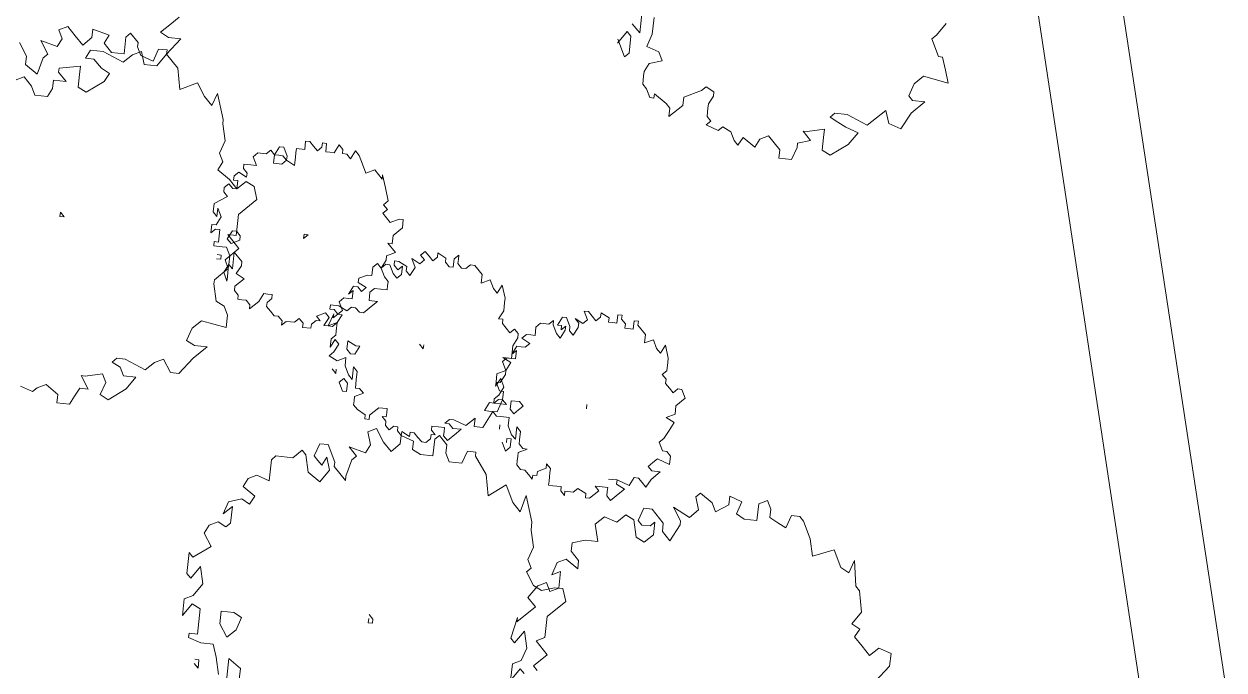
# Model space of a CAD drawing. Header units: metres. Extents: x -977055 to 805873, y -1033982 to 242021.
# Drawn here: x 2719.64 to 2734.77, y 992.27 to 1000.41 of the extents above; entities that cross this region are included whole.
import ezdxf

# ---------------------------------------------------------------- set-up
doc = ezdxf.new("R2010")
doc.units = ezdxf.units.M
doc.layers.add('PDF_acera', color=7, linetype='Continuous')
doc.layers.add('PDF_PLANTAS', color=7, linetype='Continuous')

# ---------------------------------------------------------------- blocks, each defined once
blk = doc.blocks.new('CALLE')
at = {"layer": 'PDF_acera', "lineweight": 9}
for points in [[(-61.683552, -257.910912), (38.822112, -231.450912)], [(-61.429536, -258.757632), (39.033792, -232.21296)]]:
    blk.add_lwpolyline(points, dxfattribs=at)
at = {"layer": 'PDF_PLANTAS', "lineweight": 9}
for points in [[(-19.940256, -236.319552), (-19.89792, -236.404224), (-19.982592, -236.488896), (-20.067264, -236.531232), (-20.067264, -236.65824), (-19.982592, -236.700576), (-19.89792, -236.700576), (-19.89792, -236.827584), (-19.813248, -236.742912), (-19.770912, -236.742912), (-19.728576, -236.954592), (-19.813248, -236.954592), (-19.940256, -236.954592), (-19.982592, -237.039264), (-19.855584, -237.208608), (-19.770912, -237.250944), (-19.728576, -237.166272), (-19.643904, -237.0816), (-19.643904, -236.996928), (-19.559232, -237.039264), (-19.559232, -237.166272), (-19.643904, -237.377952), (-19.559232, -237.462624), (-19.516896, -237.547296), (-19.643904, -237.589632), (-19.643904, -237.71664), (-19.516896, -237.801312), (-19.347552, -237.92832), (-19.347552, -237.801312), (-19.305216, -237.71664), (-19.220544, -237.801312), (-19.135872, -237.885984)], [(-22.988448, -236.700576), (-23.030784, -236.827584), (-22.988448, -236.86992), (-22.946112, -236.954592), (-23.030784, -237.0816), (-23.115456, -237.0816), (-23.115456, -237.208608), (-23.030784, -237.250944), (-22.946112, -237.29328), (-22.946112, -237.377952), (-22.819104, -237.29328), (-22.819104, -237.335616), (-22.776768, -237.50496), (-22.86144, -237.547296), (-22.988448, -237.50496), (-23.030784, -237.589632), (-22.903776, -237.758976), (-22.776768, -237.843648), (-22.776768, -237.71664), (-22.692096, -237.674304), (-22.64976, -237.589632), (-22.607424, -237.631968), (-22.607424, -237.71664), (-22.692096, -237.92832), (-22.607424, -238.012992), (-22.565088, -238.097664), (-22.692096, -238.182336), (-22.692096, -238.267008), (-22.522752, -238.394016), (-22.395744, -238.521024), (-22.395744, -238.394016), (-22.353408, -238.309344), (-22.2264, -238.35168), (-22.141728, -238.436352), (-22.184064, -238.690368), (-22.057056, -238.690368), (-21.972384, -238.648032), (-21.930048, -238.56336), (-21.760704, -238.521024), (-21.718368, -238.521024), (-21.59136, -238.648032), (-21.506688, -238.605696), (-21.37968, -238.732704), (-21.252672, -238.605696), (-21.252672, -238.690368), (-21.040992, -238.690368), (-20.871648, -238.859712), (-20.74464, -238.817376), (-20.702304, -238.732704), (-20.786976, -238.648032), (-20.702304, -238.56336), (-20.617632, -238.436352), (-20.53296, -238.478688), (-20.448288, -238.436352), (-20.32128, -238.478688), (-20.151936, -238.436352), (-20.1096, -238.436352), (-19.855584, -238.35168), (-19.982592, -238.309344), (-19.89792, -238.224672), (-19.770912, -238.14), (-19.855584, -237.970656), (-19.643904, -237.92832), (-19.516896, -237.801312), (-19.47456, -237.801312), (-19.47456, -237.71664), (-19.601568, -237.674304), (-19.559232, -237.547296), (-19.47456, -237.50496), (-19.432224, -237.50496), (-19.347552, -237.420288), (-19.389888, -237.377952), (-19.559232, -237.377952), (-19.559232, -237.250944), (-19.47456, -237.166272), (-19.389888, -237.208608), (-19.347552, -237.039264), (-19.432224, -237.039264), (-19.516896, -236.954592), (-19.432224, -236.86992), (-19.347552, -236.785248), (-19.389888, -236.700576), (-19.47456, -236.742912), (-19.559232, -236.700576), (-19.516896, -236.531232), (-19.643904, -236.615904), (-19.68624, -236.573568), (-19.855584, -236.531232), (-19.770912, -236.404224), (-19.68624, -236.404224), (-19.559232, -236.319552)], [(-25.740288, -239.071392), (-25.486272, -239.071392), (-25.570944, -239.1984), (-25.740288, -239.1984)], [(-25.274592, -242.16192), (-25.232256, -242.119584), (-25.105248, -242.246592), (-24.97824, -242.119584), (-24.935904, -242.204256), (-24.724224, -242.204256), (-24.55488, -242.3736), (-24.427872, -242.331264), (-24.427872, -242.246592), (-24.470208, -242.119584), (-24.427872, -242.034912), (-24.300864, -241.95024), (-24.258528, -241.992576), (-24.173856, -241.95024), (-24.046848, -241.992576), (-23.877504, -241.95024), (-23.792832, -241.95024), (-23.538816, -241.865568), (-23.70816, -241.823232), (-23.623488, -241.73856), (-23.454144, -241.653888), (-23.581152, -241.484544), (-23.369472, -241.442208), (-23.200128, -241.3152), (-23.157792, -241.3152), (-23.157792, -241.230528), (-23.2848, -241.188192), (-23.2848, -241.061184), (-23.200128, -241.018848), (-23.115456, -241.018848), (-23.030784, -240.934176), (-23.07312, -240.89184), (-23.242464, -240.89184), (-23.242464, -240.764832), (-23.200128, -240.68016), (-23.115456, -240.68016), (-23.07312, -240.553152), (-23.157792, -240.553152), (-23.242464, -240.46848), (-23.157792, -240.383808), (-23.030784, -240.299136), (-23.07312, -240.214464), (-23.200128, -240.2568), (-23.2848, -240.214464), (-23.242464, -240.04512), (-23.327136, -240.129792), (-23.369472, -240.087456), (-23.538816, -240.04512), (-23.581152, -240.04512), (-23.454144, -239.918112), (-23.411808, -239.918112), (-23.242464, -239.83344), (-23.242464, -239.748768), (-23.369472, -239.706432), (-23.411808, -239.748768), (-23.454144, -239.791104), (-23.369472, -239.83344), (-23.49648, -239.875776), (-23.623488, -239.791104), (-23.538816, -239.664096), (-23.369472, -239.62176), (-23.327136, -239.579424), (-23.411808, -239.494752), (-23.411808, -239.325408), (-23.454144, -239.283072), (-23.665824, -239.283072), (-23.623488, -239.156064), (-23.665824, -239.071392), (-23.750496, -239.029056), (-23.835168, -239.156064), (-23.91984, -239.113728), (-23.877504, -239.029056), (-23.91984, -238.902048), (-24.046848, -238.859712), (-23.962176, -238.944384), (-24.13152, -238.944384), (-24.173856, -238.902048), (-24.13152, -238.817376), (-24.173856, -238.732704), (-24.258528, -238.690368), (-24.385536, -238.77504), (-24.512544, -238.605696), (-24.470208, -238.56336), (-24.681888, -238.56336), (-24.724224, -238.605696), (-24.597216, -238.690368), (-24.76656, -238.732704), (-24.893568, -238.648032), (-24.935904, -238.56336), (-25.105248, -238.56336), (-24.97824, -238.648032), (-25.020576, -238.732704), (-25.274592, -238.732704), (-25.274592, -238.648032), (-25.316928, -238.648032), (-25.359264, -238.77504), (-25.359264, -238.902048), (-25.486272, -238.944384), (-25.655616, -238.98672)], [(-21.506688, -238.521024), (-21.506688, -238.56336), (-21.464352, -238.56336), (-21.464352, -238.521024)], [(-25.570944, -238.732704), (-25.61328, -238.77504), (-25.528608, -238.77504), (-25.528608, -238.732704)], [(-20.236608, -239.62176), (-20.236608, -239.62176)], [(-22.480416, -239.791104), (-22.522752, -239.83344), (-22.480416, -239.83344)], [(-24.935904, -240.426144), (-24.97824, -240.426144), (-24.97824, -240.46848), (-24.935904, -240.46848), (-24.893568, -240.426144)], [(-22.141728, -240.637824), (-22.184064, -240.68016), (-22.141728, -240.68016)], [(-23.030784, -241.569216), (-23.115456, -241.611552), (-23.07312, -241.653888), (-22.988448, -241.653888), (-22.988448, -241.611552), (-23.030784, -241.611552)], [(-22.86144, -241.52688), (-22.903776, -241.52688)], [(-25.020576, -245.5488), (-24.851232, -245.675808), (-24.724224, -245.675808), (-24.681888, -245.5488), (-24.76656, -245.464128), (-24.681888, -245.379456), (-24.597216, -245.294784), (-24.512544, -245.33712), (-24.470208, -245.252448), (-24.3432, -245.33712), (-24.13152, -245.294784), (-24.089184, -245.252448), (-23.835168, -245.210112), (-23.962176, -245.167776), (-23.91984, -245.083104), (-23.750496, -244.998432), (-23.835168, -244.786752), (-23.665824, -244.744416), (-23.49648, -244.659744), (-23.454144, -244.617408), (-23.454144, -244.532736), (-23.581152, -244.4904), (-23.538816, -244.405728), (-23.49648, -244.321056), (-23.411808, -244.321056), (-23.327136, -244.27872), (-23.369472, -244.194048), (-23.538816, -244.194048), (-23.538816, -244.06704), (-23.49648, -243.982368), (-23.369472, -244.024704), (-23.327136, -243.897696), (-23.411808, -243.897696), (-23.49648, -243.770688), (-23.411808, -243.728352), (-23.327136, -243.601344), (-23.369472, -243.559008), (-23.49648, -243.601344), (-23.581152, -243.516672), (-23.49648, -243.347328), (-23.623488, -243.432), (-23.665824, -243.432), (-23.835168, -243.347328), (-23.750496, -243.262656), (-23.665824, -243.262656), (-23.538816, -243.135648), (-23.538816, -243.050976), (-23.665824, -243.00864), (-23.70816, -243.050976), (-23.70816, -243.135648), (-23.665824, -243.177984), (-23.792832, -243.177984), (-23.877504, -243.093312), (-23.835168, -243.00864), (-23.665824, -242.966304), (-23.623488, -242.881632), (-23.70816, -242.79696), (-23.665824, -242.669952), (-23.750496, -242.58528), (-23.91984, -242.627616), (-23.91984, -242.500608), (-23.962176, -242.3736), (-24.046848, -242.3736), (-24.13152, -242.458272), (-24.216192, -242.458272), (-24.13152, -242.331264), (-24.173856, -242.246592), (-24.300864, -242.204256), (-24.258528, -242.288928), (-24.427872, -242.288928), (-24.470208, -242.204256), (-24.385536, -242.16192), (-24.427872, -242.077248), (-24.55488, -241.992576), (-24.639552, -242.077248), (-24.808896, -241.907904), (-24.76656, -241.907904), (-24.97824, -241.865568), (-25.020576, -241.907904), (-24.893568, -241.992576), (-25.062912, -242.034912), (-25.18992, -241.992576), (-25.232256, -241.907904), (-25.4016, -241.907904), (-25.274592, -241.992576), (-25.316928, -242.034912)], [(-18.712512, -242.415936), (-18.797184, -242.500608), (-18.543168, -242.500608)], [(-18.62784, -242.627616), (-18.797184, -242.627616), (-18.924192, -242.58528), (-18.966528, -242.712288), (-19.0512, -242.754624), (-19.093536, -242.627616), (-19.178208, -242.58528), (-19.220544, -242.58528), (-19.305216, -242.58528), (-19.347552, -242.627616), (-19.432224, -242.669952), (-19.432224, -242.712288), (-19.389888, -242.712288), (-19.47456, -242.839296), (-19.516896, -242.881632), (-19.601568, -242.881632), (-19.516896, -242.966304), (-19.47456, -243.00864), (-19.389888, -243.00864), (-19.305216, -243.177984), (-19.26288, -243.22032), (-19.305216, -243.304992), (-19.347552, -243.304992), (-19.432224, -243.262656), (-19.47456, -243.262656), (-19.559232, -243.262656), (-19.601568, -243.304992), (-19.643904, -243.262656), (-19.68624, -243.389664), (-19.643904, -243.432), (-19.68624, -243.516672), (-19.770912, -243.559008), (-19.813248, -243.601344), (-19.728576, -243.64368), (-19.813248, -243.770688), (-19.728576, -243.813024), (-19.68624, -243.897696), (-19.813248, -244.024704), (-19.89792, -244.024704), (-19.89792, -244.151712), (-19.770912, -244.194048), (-19.728576, -244.194048), (-19.68624, -244.321056), (-19.601568, -244.236384), (-19.601568, -244.27872), (-19.559232, -244.448064), (-19.643904, -244.448064), (-19.770912, -244.448064), (-19.813248, -244.532736), (-19.68624, -244.70208), (-19.559232, -244.786752), (-19.516896, -244.659744), (-19.47456, -244.575072), (-19.432224, -244.4904), (-19.389888, -244.532736), (-19.389888, -244.659744), (-19.47456, -244.871424), (-19.389888, -244.956096), (-19.305216, -245.040768), (-19.432224, -245.083104), (-19.47456, -245.210112), (-19.305216, -245.294784), (-19.178208, -245.421792), (-19.178208, -245.294784), (-19.135872, -245.252448), (-19.008864, -245.294784), (-18.924192, -245.379456), (-18.966528, -245.633472), (-18.83952, -245.591136), (-18.712512, -245.5488), (-18.712512, -245.506464), (-18.543168, -245.421792), (-18.500832, -245.464128), (-18.373824, -245.5488)], [(-18.881856, -242.288928), (-19.0512, -242.3736), (-19.008864, -242.415936), (-18.83952, -242.415936), (-18.797184, -242.3736), (-18.924192, -242.288928)], [(-22.565088, -242.3736), (-22.607424, -242.3736), (-22.565088, -242.3736)]]:
    blk.add_lwpolyline(points, dxfattribs=at)
for points in [[(-21.210336, -236.912256), (-21.252672, -236.912256), (-21.252672, -236.954592)], [(-20.278944, -239.664096), (-20.236608, -239.62176), (-20.32128, -239.579424), (-20.32128, -239.537088), (-20.32128, -239.494752), (-20.236608, -239.494752), (-20.236608, -239.452416), (-20.278944, -239.452416), (-20.32128, -239.41008), (-20.278944, -239.367744), (-20.236608, -239.325408), (-20.236608, -239.283072), (-20.32128, -239.283072), (-20.32128, -239.1984), (-20.363616, -239.1984), (-20.405952, -239.1984), (-20.490624, -239.1984), (-20.448288, -239.113728), (-20.405952, -239.113728), (-20.32128, -239.071392), (-20.32128, -239.029056), (-20.405952, -238.98672), (-20.405952, -239.029056), (-20.405952, -239.071392), (-20.448288, -239.113728), (-20.490624, -239.071392), (-20.490624, -238.98672), (-20.405952, -238.98672), (-20.363616, -238.944384), (-20.405952, -238.902048), (-20.405952, -238.817376), (-20.448288, -238.77504), (-20.53296, -238.817376), (-20.53296, -238.732704), (-20.53296, -238.690368), (-20.575296, -238.690368), (-20.617632, -238.732704), (-20.659968, -238.732704), (-20.617632, -238.648032), (-20.659968, -238.605696), (-20.702304, -238.605696), (-20.702304, -238.648032), (-20.786976, -238.648032), (-20.786976, -238.605696), (-20.74464, -238.56336), (-20.786976, -238.521024), (-20.829312, -238.521024), (-20.871648, -238.56336), (-20.95632, -238.436352), (-21.040992, -238.436352), (-21.083328, -238.478688), (-20.998656, -238.478688), (-21.083328, -238.521024), (-21.168, -238.478688), (-21.168, -238.436352), (-21.252672, -238.436352), (-21.210336, -238.478688), (-21.210336, -238.521024), (-21.337344, -238.521024), (-21.337344, -238.478688), (-21.37968, -238.478688), (-21.37968, -238.56336), (-21.37968, -238.605696), (-21.464352, -238.648032), (-21.549024, -238.648032), (-21.59136, -238.690368), (-21.422016, -238.690368), (-21.506688, -238.77504), (-21.549024, -238.77504), (-21.633696, -238.732704), (-21.676032, -238.817376), (-21.718368, -238.77504), (-21.760704, -238.732704), (-21.80304, -238.732704), (-21.845376, -238.77504), (-21.887712, -238.77504), (-21.887712, -238.817376), (-21.887712, -238.859712), (-21.930048, -238.902048), (-21.972384, -238.902048), (-21.930048, -238.944384), (-21.887712, -238.98672), (-21.80304, -239.029056), (-21.80304, -239.071392), (-21.80304, -239.113728), (-21.845376, -239.113728), (-21.887712, -239.071392), (-21.930048, -239.071392), (-21.972384, -239.113728), (-22.01472, -239.156064), (-22.01472, -239.1984), (-22.057056, -239.240736), (-22.099392, -239.240736), (-22.057056, -239.283072), (-22.057056, -239.325408), (-22.057056, -239.367744), (-22.01472, -239.41008), (-22.057056, -239.452416), (-22.099392, -239.452416), (-22.099392, -239.537088), (-22.057056, -239.537088), (-22.01472, -239.579424), (-22.01472, -239.62176), (-21.972384, -239.579424), (-21.930048, -239.664096), (-21.972384, -239.706432), (-22.057056, -239.664096), (-22.057056, -239.706432), (-22.01472, -239.791104), (-21.930048, -239.83344), (-21.930048, -239.791104), (-21.887712, -239.748768), (-21.887712, -239.706432), (-21.845376, -239.706432), (-21.845376, -239.791104), (-21.887712, -239.875776), (-21.845376, -239.918112), (-21.845376, -239.960448), (-21.887712, -240.002784), (-21.887712, -240.04512), (-21.80304, -240.129792), (-21.760704, -240.172128), (-21.760704, -240.087456), (-21.718368, -240.087456), (-21.676032, -240.087456), (-21.633696, -240.129792), (-21.633696, -240.2568), (-21.59136, -240.2568), (-21.549024, -240.2568), (-21.506688, -240.214464), (-21.422016, -240.172128), (-21.337344, -240.214464), (-21.295008, -240.214464), (-21.252672, -240.299136), (-21.168, -240.214464), (-21.168, -240.2568), (-21.083328, -240.2568), (-20.998656, -240.341472), (-20.913984, -240.341472), (-20.913984, -240.299136), (-20.95632, -240.214464), (-20.913984, -240.172128), (-20.871648, -240.129792), (-20.829312, -240.172128), (-20.786976, -240.129792), (-20.74464, -240.172128), (-20.617632, -240.129792), (-20.490624, -240.087456), (-20.53296, -240.087456), (-20.490624, -240.04512), (-20.448288, -240.002784), (-20.490624, -239.918112), (-20.405952, -239.875776), (-20.32128, -239.83344), (-20.278944, -239.791104), (-20.363616, -239.748768), (-20.32128, -239.706432), (-20.32128, -239.664096)], [(-21.633696, -238.605696), (-21.718368, -238.648032), (-21.676032, -238.648032), (-21.59136, -238.648032), (-21.549024, -238.648032)], [(-21.210336, -238.648032), (-21.295008, -238.605696), (-21.337344, -238.648032), (-21.295008, -238.732704), (-21.252672, -238.732704), (-21.210336, -238.690368)], [(-25.020576, -238.944384), (-25.147584, -238.944384), (-25.274592, -239.029056), (-25.18992, -239.113728), (-25.062912, -239.156064), (-25.020576, -239.071392)], [(-21.168, -239.367744), (-21.210336, -239.367744), (-21.168, -239.41008)], [(-21.252672, -240.934176), (-21.210336, -240.934176), (-21.252672, -240.89184), (-21.337344, -240.89184), (-21.337344, -240.849504), (-21.295008, -240.807168), (-21.252672, -240.807168), (-21.210336, -240.722496), (-21.252672, -240.722496), (-21.295008, -240.68016), (-21.252672, -240.637824), (-21.210336, -240.595488), (-21.252672, -240.553152), (-21.295008, -240.595488), (-21.337344, -240.553152), (-21.295008, -240.46848), (-21.37968, -240.510816), (-21.464352, -240.46848), (-21.422016, -240.426144), (-21.37968, -240.426144), (-21.337344, -240.341472), (-21.337344, -240.299136), (-21.37968, -240.299136), (-21.422016, -240.341472), (-21.37968, -240.383808), (-21.464352, -240.383808), (-21.506688, -240.341472), (-21.464352, -240.299136), (-21.37968, -240.2568), (-21.37968, -240.214464), (-21.422016, -240.172128), (-21.37968, -240.129792), (-21.422016, -240.087456), (-21.506688, -240.087456), (-21.506688, -240.04512), (-21.549024, -239.960448), (-21.59136, -239.960448), (-21.633696, -240.04512), (-21.676032, -240.002784), (-21.633696, -239.960448), (-21.633696, -239.918112), (-21.718368, -239.875776), (-21.676032, -239.918112), (-21.760704, -239.918112), (-21.760704, -239.875776), (-21.760704, -239.83344), (-21.80304, -239.791104), (-21.887712, -239.83344), (-21.972384, -239.748768), (-21.930048, -239.748768), (-22.057056, -239.706432), (-22.057056, -239.748768), (-22.01472, -239.791104), (-22.099392, -239.791104), (-22.141728, -239.791104), (-22.184064, -239.748768), (-22.268736, -239.748768), (-22.184064, -239.791104), (-22.2264, -239.83344), (-22.311072, -239.791104), (-22.353408, -239.748768), (-22.395744, -239.83344), (-22.353408, -239.918112), (-22.43808, -239.918112), (-22.522752, -239.960448), (-22.565088, -240.002784), (-22.43808, -240.002784), (-22.480416, -240.04512), (-22.565088, -240.04512), (-22.64976, -240.04512), (-22.64976, -240.087456), (-22.692096, -240.129792), (-22.734432, -240.04512), (-22.776768, -240.04512), (-22.819104, -240.04512), (-22.86144, -240.087456), (-22.903776, -240.172128), (-22.946112, -240.172128), (-22.946112, -240.214464), (-22.903776, -240.214464), (-22.86144, -240.2568), (-22.819104, -240.299136), (-22.819104, -240.341472), (-22.819104, -240.383808), (-22.86144, -240.383808), (-22.903776, -240.383808), (-22.903776, -240.341472), (-22.946112, -240.383808), (-22.988448, -240.383808), (-23.030784, -240.426144), (-22.988448, -240.46848), (-22.988448, -240.510816), (-23.030784, -240.510816), (-23.07312, -240.553152), (-23.030784, -240.553152), (-23.07312, -240.637824), (-23.030784, -240.637824), (-23.030784, -240.68016), (-23.07312, -240.722496), (-23.115456, -240.764832), (-23.115456, -240.807168), (-23.07312, -240.849504), (-23.030784, -240.849504), (-23.030784, -240.89184), (-22.988448, -240.849504), (-22.946112, -240.849504), (-22.946112, -240.976512), (-22.988448, -240.976512), (-23.030784, -240.976512), (-23.07312, -241.018848), (-22.988448, -241.10352), (-22.946112, -241.145856), (-22.946112, -241.061184), (-22.903776, -241.018848), (-22.903776, -240.976512), (-22.86144, -241.018848), (-22.86144, -241.061184), (-22.903776, -241.188192), (-22.86144, -241.230528), (-22.819104, -241.272864), (-22.903776, -241.272864), (-22.903776, -241.357536), (-22.819104, -241.399872), (-22.734432, -241.442208), (-22.734432, -241.399872), (-22.734432, -241.357536), (-22.64976, -241.399872), (-22.64976, -241.442208), (-22.64976, -241.569216), (-22.607424, -241.52688), (-22.522752, -241.52688), (-22.522752, -241.484544), (-22.43808, -241.442208), (-22.43808, -241.484544), (-22.353408, -241.52688), (-22.311072, -241.52688), (-22.2264, -241.569216), (-22.184064, -241.484544), (-22.184064, -241.569216), (-22.057056, -241.569216), (-21.972384, -241.611552), (-21.930048, -241.611552), (-21.887712, -241.569216), (-21.930048, -241.52688), (-21.887712, -241.484544), (-21.845376, -241.442208), (-21.80304, -241.442208), (-21.80304, -241.399872), (-21.718368, -241.442208), (-21.633696, -241.442208), (-21.59136, -241.442208), (-21.464352, -241.399872), (-21.549024, -241.357536), (-21.506688, -241.3152), (-21.422016, -241.272864), (-21.464352, -241.188192), (-21.37968, -241.188192), (-21.295008, -241.10352), (-21.295008, -241.061184), (-21.337344, -241.018848), (-21.337344, -240.976512), (-21.295008, -240.934176)], [(-22.607424, -239.875776), (-22.692096, -239.918112), (-22.692096, -239.960448), (-22.607424, -239.960448), (-22.565088, -239.918112)], [(-22.184064, -239.918112), (-22.268736, -239.918112), (-22.311072, -239.960448), (-22.311072, -240.002784), (-22.2264, -240.04512), (-22.2264, -240.002784)], [(-21.676032, -242.627616), (-21.633696, -242.627616), (-21.633696, -242.58528), (-21.718368, -242.58528), (-21.718368, -242.542944), (-21.718368, -242.500608), (-21.676032, -242.500608), (-21.633696, -242.415936), (-21.676032, -242.415936), (-21.718368, -242.3736), (-21.676032, -242.331264), (-21.633696, -242.288928), (-21.633696, -242.246592), (-21.718368, -242.288928), (-21.760704, -242.246592), (-21.718368, -242.16192), (-21.760704, -242.204256), (-21.80304, -242.204256), (-21.887712, -242.16192), (-21.845376, -242.119584), (-21.80304, -242.119584), (-21.718368, -242.077248), (-21.718368, -242.034912), (-21.80304, -241.992576), (-21.80304, -242.034912), (-21.845376, -242.034912), (-21.80304, -242.077248), (-21.845376, -242.077248), (-21.930048, -242.034912), (-21.887712, -241.992576), (-21.80304, -241.95024), (-21.760704, -241.95024), (-21.80304, -241.907904), (-21.80304, -241.823232), (-21.845376, -241.780896), (-21.930048, -241.780896), (-21.930048, -241.73856), (-21.930048, -241.696224), (-21.972384, -241.653888), (-22.01472, -241.73856), (-22.057056, -241.696224), (-22.057056, -241.653888), (-22.057056, -241.611552), (-22.141728, -241.569216), (-22.099392, -241.611552), (-22.184064, -241.611552), (-22.184064, -241.569216), (-22.184064, -241.52688), (-22.2264, -241.484544), (-22.311072, -241.52688), (-22.353408, -241.442208), (-22.43808, -241.442208), (-22.480416, -241.442208), (-22.395744, -241.484544), (-22.480416, -241.52688), (-22.565088, -241.484544), (-22.607424, -241.442208), (-22.64976, -241.442208), (-22.607424, -241.484544), (-22.607424, -241.52688), (-22.734432, -241.484544), (-22.734432, -241.442208), (-22.776768, -241.484544), (-22.776768, -241.52688), (-22.776768, -241.611552), (-22.86144, -241.611552), (-22.946112, -241.653888), (-22.988448, -241.696224), (-22.86144, -241.696224), (-22.903776, -241.73856), (-22.988448, -241.73856), (-23.030784, -241.73856), (-23.07312, -241.780896), (-23.07312, -241.823232), (-23.115456, -241.73856), (-23.157792, -241.73856), (-23.200128, -241.73856), (-23.242464, -241.73856), (-23.2848, -241.780896), (-23.2848, -241.823232), (-23.327136, -241.865568), (-23.369472, -241.907904), (-23.327136, -241.907904), (-23.327136, -241.95024), (-23.2848, -241.95024), (-23.242464, -242.034912), (-23.200128, -242.034912), (-23.242464, -242.077248), (-23.2848, -242.077248), (-23.327136, -242.077248), (-23.369472, -242.077248), (-23.411808, -242.077248), (-23.411808, -242.119584), (-23.411808, -242.16192), (-23.411808, -242.204256), (-23.454144, -242.204256), (-23.49648, -242.246592), (-23.454144, -242.246592), (-23.454144, -242.331264), (-23.411808, -242.3736), (-23.454144, -242.458272), (-23.49648, -242.458272), (-23.49648, -242.500608), (-23.454144, -242.542944), (-23.411808, -242.58528), (-23.369472, -242.542944), (-23.369472, -242.58528), (-23.369472, -242.669952), (-23.411808, -242.669952), (-23.454144, -242.669952), (-23.49648, -242.712288), (-23.411808, -242.79696), (-23.369472, -242.839296), (-23.327136, -242.754624), (-23.2848, -242.754624), (-23.2848, -242.669952), (-23.2848, -242.712288), (-23.2848, -242.754624), (-23.327136, -242.881632), (-23.242464, -242.923968), (-23.242464, -242.966304), (-23.2848, -243.00864), (-23.327136, -243.050976), (-23.242464, -243.093312), (-23.157792, -243.177984), (-23.157792, -243.093312), (-23.115456, -243.050976), (-23.07312, -243.093312), (-23.030784, -243.135648), (-23.07312, -243.262656), (-22.988448, -243.262656), (-22.946112, -243.22032), (-22.946112, -243.177984), (-22.86144, -243.135648), (-22.819104, -243.177984), (-22.734432, -243.22032), (-22.64976, -243.262656), (-22.607424, -243.177984), (-22.565088, -243.262656), (-22.480416, -243.262656), (-22.395744, -243.347328), (-22.311072, -243.304992), (-22.311072, -243.262656), (-22.353408, -243.22032), (-22.311072, -243.177984), (-22.268736, -243.135648), (-22.2264, -243.135648), (-22.184064, -243.093312), (-22.141728, -243.135648), (-22.057056, -243.135648), (-22.01472, -243.135648), (-21.887712, -243.093312), (-21.972384, -243.050976), (-21.930048, -243.00864), (-21.845376, -242.966304), (-21.887712, -242.881632), (-21.80304, -242.881632), (-21.718368, -242.79696), (-21.676032, -242.79696), (-21.676032, -242.754624), (-21.760704, -242.754624), (-21.760704, -242.669952), (-21.718368, -242.669952)], [(-22.607424, -241.611552), (-22.692096, -241.611552), (-22.734432, -241.653888), (-22.692096, -241.696224), (-22.64976, -241.73856), (-22.607424, -241.696224)]]:
    blk.add_lwpolyline(points, close=True, dxfattribs=at)

msp = doc.modelspace()

# ---------------------------------------------------------------- block references
at = {"xscale": 1.255773352820658, "yscale": 1.255773352820658, "zscale": 1.255773352820658, "rotation": 83.85573648860341}
msp.add_blockref('CALLE', (2427.15058, 1056.36283, 1015.371), dxfattribs=at)

doc.saveas('drawing.dxf')
